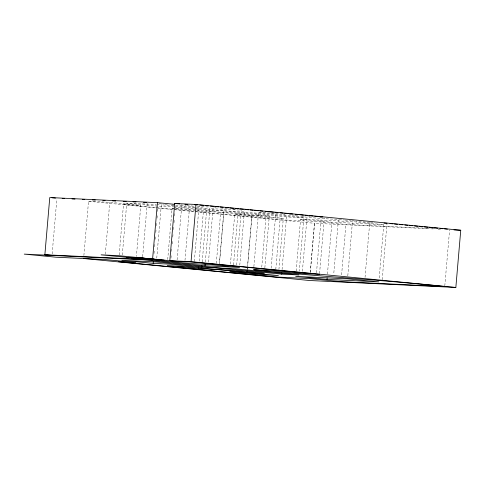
<?xml version="1.0" encoding="UTF-8"?>
<svg xmlns="http://www.w3.org/2000/svg" width="485" height="485" viewBox="0 0 485 485"><rect width="100%" height="100%" fill="white"/><g stroke="black" fill="none" stroke-linecap="round" stroke-linejoin="round"><path stroke-width="0.36" stroke-dasharray="2.42 1.82" d="M52.144 253.928L56.854 198.995M83.881 255.504L88.531 201.305L109.768 202.312L140.777 205.331L136.388 256.517M105.312 254.249L109.768 202.312M119.164 254.946L123.493 204.506L140.777 205.331M122.299 255.043L126.755 203.106L156.067 204.494M142.657 256.717L147.234 203.288M154 253.576L154.254 250.563M154.582 246.798L154.903 243.033M155.224 239.275L155.485 236.262M155.806 232.497L156.061 229.484M156.388 225.725L156.71 221.96M157.031 218.195L157.292 215.182M157.613 211.418L157.934 207.659M156.746 258.19L161.323 204.743L194.503 207.974M167.701 259.566L172.084 208.392L189.374 209.211L283.307 218.359L278.917 269.533M170.962 258.159L171.217 255.146M171.544 251.382L171.866 247.623M172.187 243.858L172.448 240.845M172.769 237.08L173.09 233.315M173.412 229.557L173.672 226.543M173.994 222.779L174.254 219.766M174.576 216.007L174.897 212.242M175.218 208.477L175.352 206.974L206.658 210.017L241.233 211.66L303.852 217.759L299.275 271.2M177.092 259.863L181.802 204.912M184.985 260.39L189.374 209.211M194.321 261.439L199.099 205.731M199.141 261.112L203.397 211.442L237.971 213.085L269.278 216.128L264.828 268.053M202.209 261.961L206.658 210.017M205.343 262.058L209.92 208.629L241.488 210.126M208.471 262.161L213.182 207.222M216.298 263.434L220.681 212.26M230.448 264.155L234.71 214.485L269.278 216.128M233.515 265.01L237.971 213.085M236.65 265.107L241.233 211.66M239.784 265.204L244.495 210.272M247.302 269.49L247.495 267.235M247.332 269.49L247.55 267.235M253.873 266.677L258.517 212.485L274.304 213.23M261.761 267.205L266.016 217.535L283.307 218.359M271.097 268.253L275.807 213.303L279.536 213.667M275.783 269.43L280.045 219.747L314.62 221.39L345.926 224.44L429.352 228.399M282.052 269.63L286.568 216.934L303.852 217.759M296.141 271.103L300.591 219.165L352.45 221.627L383.762 224.67L379.118 278.869M302.404 271.303L307.114 216.352M310.23 272.576L314.62 221.39M310.364 272.237L314.559 223.306L434.378 228.993M316.493 272.776L321.143 218.577L338.427 219.396L333.716 274.346M319.56 273.625L324.338 217.923M327.448 274.152L331.904 222.209L383.762 224.67M341.604 274.874L345.926 224.44M347.806 275.826L352.45 221.627M365.029 277.396L369.74 222.445L357.809 221.287M382.186 279.724L386.957 224.021M444.806 285.817L449.583 230.114M156.819 204.531L161.323 204.743M197.401 206.471L210.175 207.077M174.6 206.937L158.061 206.149L126.755 203.106M308.618 216.419L310.121 216.492M370.491 222.482L375.002 222.694M432.359 228.544L434.615 228.647M438.143 229.175L440.404 229.278M214.673 207.368L216.164 207.513M220.639 207.95L228.841 208.744M233.309 209.18L235.546 209.399M239.275 209.762L241.512 209.981M283.264 214.03L284.75 214.176M289.224 214.606L291.461 214.825M295.189 215.188L298.918 215.552M301.9 215.843L304.137 216.061M339.173 219.469L344.392 219.978M345.138 220.051L351.104 220.633M351.849 220.705L357.063 221.215M180.814 204.931L186.094 205.446M186.846 205.519L194.388 206.252M258.517 212.485L321.143 218.577M159.225 203.694L161.463 203.912M165.191 204.276L167.428 204.494M171.902 204.925L174.885 205.216M175.631 205.288L195.758 207.247M196.504 207.319L209.92 208.629M195.261 208.047L286.568 216.934M300.591 219.165L331.904 222.209M172.084 208.392L195.94 210.714M196.686 210.787L203.397 211.442M234.71 214.485L266.016 217.535M123.493 204.506L155.855 207.659M156.606 207.732L173.163 209.344M173.921 209.417L194.242 211.393M194.994 211.472L280.045 219.747M88.531 201.305L157.091 207.974M157.843 208.053L314.559 223.306M223.924 210.836L219.432 263.537L223.961 210.842M251.945 215.304L247.562 266.477L252.006 215.31"/><path stroke-width="0.73" d="M52.016 255.437L44.862 254.74L49.767 197.547L157.431 202.657L174.782 204.343M152.593 259.099L157.431 202.657M153.157 263.361L170.447 264.179L201.754 267.229L236.328 268.872L298.948 274.965L281.664 274.146L156.419 261.955L121.85 260.312L153.157 263.361L153.29 261.858M174.715 203.464L169.811 260.669L191.054 261.682L455.845 287.453L460.75 230.248L195.958 204.47L174.715 203.464L179.723 203.949M191.054 261.682L195.958 204.47M198.492 268.635L233.067 270.278L264.38 273.322L229.805 271.685L261.118 274.728L278.402 275.553L184.47 266.41L167.186 265.586L198.492 268.635L198.626 267.132M201.754 267.229L201.887 265.725M205.016 265.822L239.59 267.465L208.283 264.416L190.993 263.597L101.11 254.843L118.655 255.68L176.964 261.366L194.255 262.191L319.5 274.383L302.21 273.558L270.903 270.515L253.613 269.69C317.232 276.614 381.125 279.645 444.739 286.574L341.022 281.646L309.715 278.596L275.14 276.959L118.589 261.718L135.873 262.537L104.863 259.523L55.927 257.202L24.25 254.116L142.396 259.73L205.016 265.822L205.149 264.319M281.664 274.146L281.791 272.637M326.999 279.421L378.858 281.882L347.545 278.833L295.686 276.371L326.999 279.421L327.126 277.917M62.189 198.492L64.45 198.601M71.98 198.959L74.993 199.099M82.529 199.456L84.784 199.565M92.32 199.923L95.333 200.062M102.862 200.42L105.124 200.529M112.653 200.887L115.666 201.032M123.196 201.39L126.209 201.53M132.987 201.851L136 201.996M143.536 202.354L146.549 202.5M184.876 204.3L187.883 204.446M194.649 204.767L197.656 204.906M319.894 216.959L321.397 217.025M384.017 223.124L387.024 223.264M453.966 229.926L460.75 230.248M126.821 257.347L144.366 258.184M131.732 257.826L149.277 258.663M136.643 258.305L154.188 259.135M141.547 258.784L159.092 259.614M146.458 259.263L164.003 260.093M44.862 254.74L152.526 259.851M455.845 287.453L309.654 280.512L83.626 258.511M199.911 205.052L203.664 205.416M205.161 205.561L208.162 205.858M210.411 206.076L213.412 206.367M214.91 206.513L218.662 206.877M220.16 207.022L223.161 207.313M225.41 207.538L228.411 207.829M229.908 207.974L233.661 208.338M235.158 208.483L238.159 208.774M240.408 208.993L243.409 209.29M244.907 209.435L248.66 209.799M250.157 209.944L253.158 210.235M254.655 210.381L258.408 210.745M259.905 210.89L262.906 211.187M265.156 211.405L268.156 211.696M269.654 211.842L273.407 212.206M274.904 212.351L277.905 212.642M280.154 212.866L283.155 213.157M284.659 213.303L288.405 213.667M289.903 213.812L292.904 214.103M295.153 214.321L298.154 214.619M299.657 214.764L303.404 215.128M304.907 215.273L307.902 215.564M309.406 215.71L313.152 216.074M314.656 216.219L318.403 216.589M319.906 216.734L322.901 217.025M390.007 223.555L392.989 223.846M394.481 223.991L397.464 224.282M399.701 224.5L402.677 224.791M404.914 225.01L407.897 225.301M409.388 225.446L412.371 225.731M414.608 225.949L417.591 226.24M419.082 226.386L422.811 226.75M424.302 226.895L428.025 227.259M429.516 227.404L432.499 227.695M433.99 227.841L437.719 228.199M439.956 228.417L442.938 228.708M444.43 228.853L447.412 229.144M51.913 197.753L55.49 198.104M142.172 258.081L161.814 259.99M139.977 257.971L159.62 259.887M137.782 257.868L157.425 259.784M135.594 257.765L155.23 259.675M133.399 257.662L153.042 259.572M131.205 257.559L150.847 259.469M129.01 257.45L148.652 259.366M247.174 270.994L247.047 272.497L247.229 271"/></g></svg>
